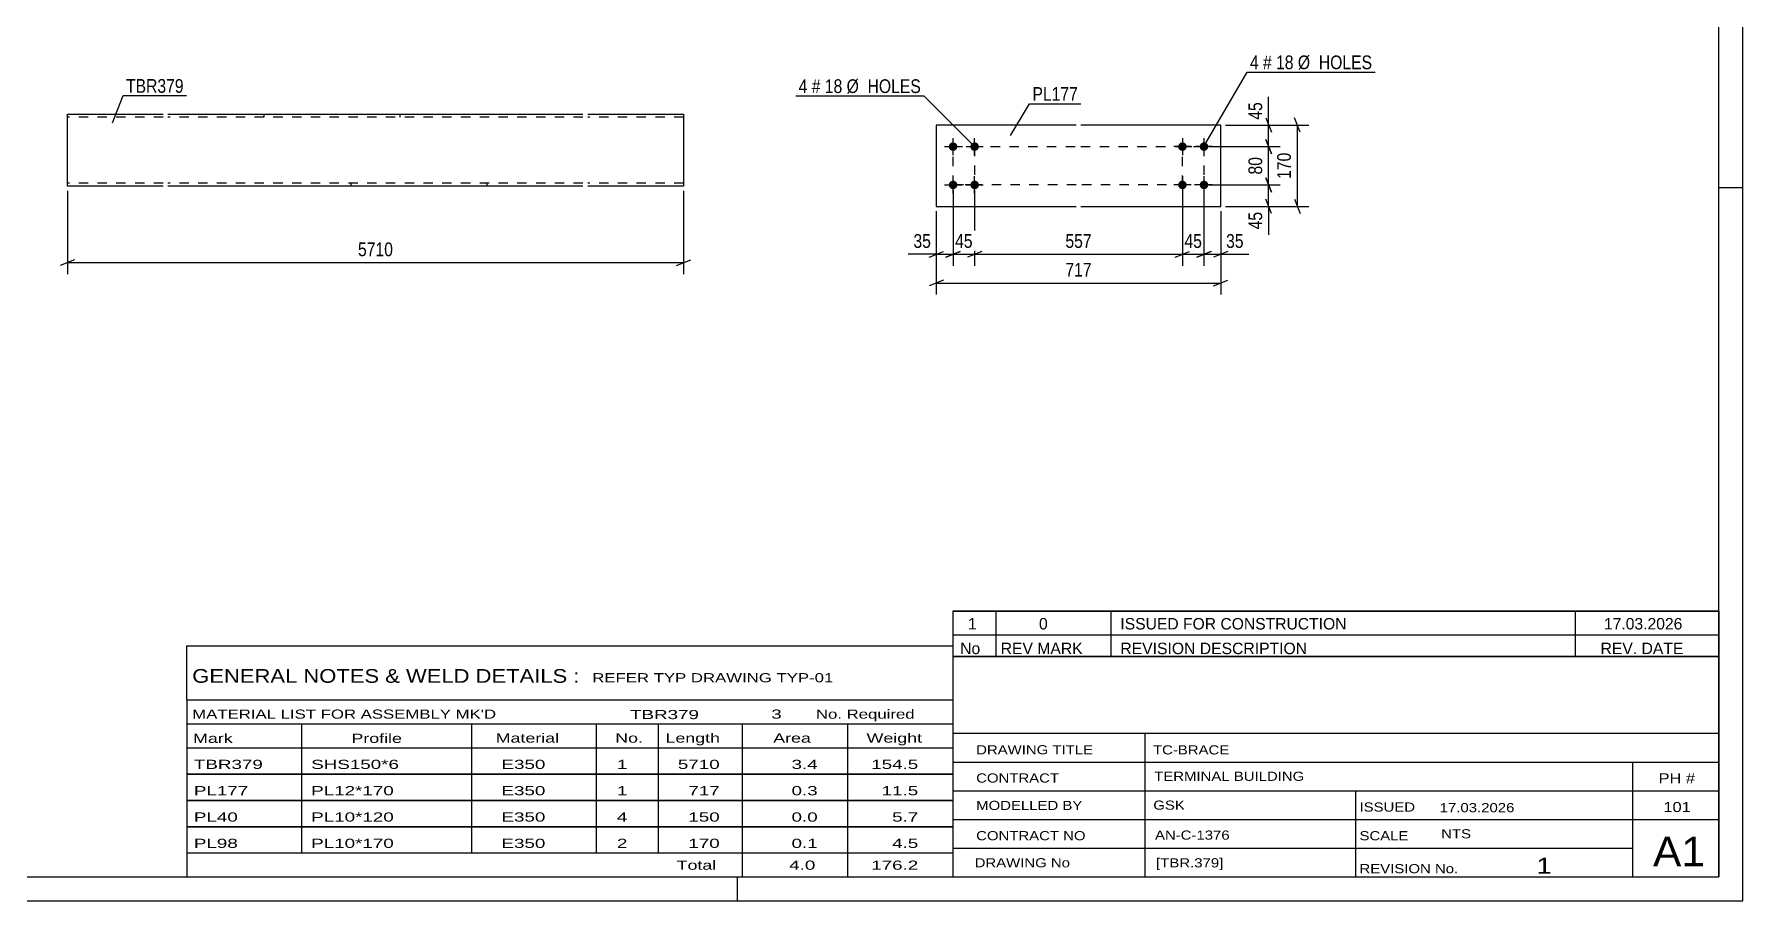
# Model space of a CAD drawing. Header units: millimetres. Extents: x 0 to 594, y 0 to 420.
# Drawn here: x 237.1 to 594, y 0 to 181.1 of the extents above; entities that cross this region are included whole.
import ezdxf

# ---------------------------------------------------------------- set-up
doc = ezdxf.new("R2010")
doc.units = ezdxf.units.MM
doc.linetypes.add('DXK_LINE_DOT2', pattern=[3.9198, 1.9599, -1.9599])
doc.styles.add('Arial Narrow', font='ARIALN.TTF', dxfattribs={"height": 0.2})

# ---------------------------------------------------------------- blocks, each defined once
blk = doc.blocks.new('Unknown-580570663-1132')
at = {"color": 5, "linetype": 'Continuous'}
for p, q in [((594, 0), (594, 420)), ((589, 5), (589, 415)), ((594, 149), (589, 149)), ((5, 5), (589, 5)), ((384, 0), (384, 5)), ((0, 0), (594, 0))]:
    blk.add_line(p, q, dxfattribs=at)
blk = doc.blocks.new('Part-580570663-5185 - 5184')
at = {"color": 2, "linetype": 'Continuous'}
for p, q in [((454.76, 162.08), (425.56, 162.08)), ((425.56, 162.08), (425.56, 145.08)), ((484.96, 162.08), (455.76, 162.08)), ((484.96, 145.08), (484.96, 162.08)), ((425.56, 145.08), (454.76, 145.08)), ((455.76, 145.08), (484.96, 145.08))]:
    blk.add_line(p, q, dxfattribs=at)
blk = doc.blocks.new('Bolt-580570663-5186 - 5184')
at = {"linetype": 'Continuous'}
for points in [[(476.96, 156.68, -1), (476.96, 158.48, -1)], [(481.46, 156.68, -1), (481.46, 158.48, -1)], [(476.96, 148.68, -1), (476.96, 150.48, -1)], [(481.46, 148.68, -1), (481.46, 150.48, -1)]]:
    blk.add_hatch(color=1, dxfattribs=at).paths.add_polyline_path(points)
at = {"color": 1, "linetype": 'Continuous'}
for p, q in [((478.76, 157.58), (475.16, 157.58)), ((476.96, 159.38), (476.96, 155.78)), ((483.26, 157.58), (479.66, 157.58)), ((481.46, 159.38), (481.46, 155.78)), ((476.96, 151.38), (476.96, 147.78)), ((481.46, 151.38), (481.46, 147.78)), ((478.76, 149.58), (475.16, 149.58)), ((483.26, 149.58), (479.66, 149.58))]:
    blk.add_line(p, q, dxfattribs=at)
blk = doc.blocks.new('Bolt-580570663-5187 - 5184')
at = {"linetype": 'Continuous'}
for points in [[(429.06, 158.48, -1), (429.06, 156.68, -1)], [(433.56, 158.48, -1), (433.56, 156.68, -1)], [(429.06, 150.48, -1), (429.06, 148.68, -1)], [(433.56, 150.48, -1), (433.56, 148.68, -1)]]:
    blk.add_hatch(color=1, dxfattribs=at).paths.add_polyline_path(points)
at = {"color": 1, "linetype": 'Continuous'}
for p, q in [((427.26, 157.58), (430.86, 157.58)), ((429.06, 155.78), (429.06, 159.38)), ((431.76, 157.58), (435.36, 157.58)), ((433.56, 155.78), (433.56, 159.38)), ((429.06, 147.78), (429.06, 151.38)), ((433.56, 147.78), (433.56, 151.38)), ((427.26, 149.58), (430.86, 149.58)), ((431.76, 149.58), (435.36, 149.58))]:
    blk.add_line(p, q, dxfattribs=at)
blk = doc.blocks.new('Part-580570663-2494 - 2487')
at = {"color": 2, "linetype": 'Continuous'}
for p, q in [((244.09, 150.54), (244.09, 164.34)), ((244.09, 164.34), (264.09, 164.34)), ((265.09, 164.34), (351.76, 164.34)), ((352.76, 164.34), (372.76, 164.34)), ((372.76, 164.34), (372.76, 149.34)), ((244.09, 149.69), (244.09, 150.54)), ((244.09, 149.43), (244.09, 149.69)), ((244.09, 149.34), (244.09, 149.43)), ((264.09, 149.34), (244.09, 149.34)), ((351.76, 149.34), (265.09, 149.34)), ((372.76, 149.34), (352.76, 149.34))]:
    blk.add_line(p, q, dxfattribs=at)
at = {"color": 7, "linetype": 'DXK_LINE_DOT2'}
for p, q in [((285.09, 164.34), (285.09, 163.74)), ((313.5, 164.34), (313.5, 163.74)), ((264.09, 163.74), (244.09, 163.74)), ((351.76, 163.74), (265.09, 163.74)), ((372.76, 163.74), (352.76, 163.74)), ((244.09, 150.08), (244.09, 150.54)), ((244.09, 149.69), (244.09, 150.31)), ((244.09, 149.94), (244.09, 149.99)), ((244.09, 149.94), (244.09, 149.99)), ((264.09, 149.94), (244.09, 149.94)), ((351.76, 149.94), (265.09, 149.94)), ((303.35, 149.34), (303.35, 149.94)), ((331.76, 149.34), (331.76, 149.94)), ((372.76, 149.94), (352.76, 149.94)), ((372.76, 149.94), (372.76, 149.99)), ((244.09, 149.34), (244.09, 149.34))]:
    blk.add_line(p, q, dxfattribs=at)
blk = doc.blocks.new('Rectangle-580570663-5358 - 5184')
at = {"color": 1, "linetype": 'DXK_LINE_DOT2'}
for p, q in [((429.06, 157.58), (433.56, 157.58)), ((429.06, 149.58), (429.06, 157.58)), ((433.56, 157.58), (433.56, 149.58)), ((433.56, 149.58), (429.06, 149.58))]:
    blk.add_line(p, q, dxfattribs=at)
blk = doc.blocks.new('Rectangle-580570663-5368 - 5184')
at = {"color": 1, "linetype": 'DXK_LINE_DOT2'}
for p, q in [((476.96, 157.58), (481.46, 157.58)), ((476.96, 149.58), (476.96, 157.58)), ((481.46, 157.58), (481.46, 149.58)), ((481.46, 149.58), (476.96, 149.58))]:
    blk.add_line(p, q, dxfattribs=at)
blk = doc.blocks.new('Rectangle-580570663-5378 - 5184')
at = {"color": 1, "linetype": 'DXK_LINE_DOT2'}
for p, q in [((429.06, 157.58), (454.76, 157.58)), ((429.06, 149.58), (429.06, 157.58)), ((455.76, 157.58), (481.46, 157.58)), ((481.46, 157.58), (481.46, 149.58)), ((454.76, 149.58), (429.06, 149.58)), ((481.46, 149.58), (455.76, 149.58))]:
    blk.add_line(p, q, dxfattribs=at)
blk = doc.blocks.new('StraightDimension-580570663-5193 - 5184')
at = {"color": 7, "linetype": 'Continuous'}
for p, q in [((476.96, 148.58), (476.96, 132.68)), ((481.46, 148.58), (481.46, 132.68)), ((475.46, 134.48), (478.46, 135.68)), ((482.96, 135.68), (479.96, 134.48)), ((476.96, 135.08), (481.46, 135.08))]:
    blk.add_line(p, q, dxfattribs=at)
at = {"color": 0}
blk.add_wipeout([(481.64, 135.83), (481.64, 140.03), (476.78, 140.03), (476.78, 135.83)], dxfattribs=at)
at = {"color": 3, "style": 'Arial Narrow'}
blk.add_text('45', height=2.863, dxfattribs=at).set_placement((477.38, 136.43))
blk = doc.blocks.new('StraightDimension-580570663-5192 - 5184')
at = {"color": 7, "linetype": 'Continuous'}
for p, q in [((481.46, 148.58), (481.46, 132.68)), ((484.96, 144.08), (484.96, 132.68)), ((479.96, 134.48), (482.96, 135.68)), ((486.46, 135.68), (483.46, 134.48)), ((481.46, 135.08), (484.96, 135.08))]:
    blk.add_line(p, q, dxfattribs=at)
at = {"color": 0}
blk.add_wipeout([(490.34, 135.83), (490.34, 140.03), (485.48, 140.03), (485.48, 135.83)], dxfattribs=at)
at = {"color": 7, "linetype": 'Continuous'}
blk.add_line((484.96, 135.08), (490.86, 135.08), dxfattribs=at)
blk.add_line((484.96, 135.08), (490.86, 135.08), dxfattribs=at)
at = {"color": 3, "style": 'Arial Narrow'}
blk.add_text('35', height=2.863, dxfattribs=at).set_placement((486.08, 136.43))
blk = doc.blocks.new('StraightDimension-580570663-5194 - 5184')
at = {"color": 7, "linetype": 'Continuous'}
for p, q in [((433.56, 148.58), (433.56, 132.68)), ((476.96, 148.58), (476.96, 132.68)), ((435.06, 135.68), (432.06, 134.48)), ((475.46, 134.48), (478.46, 135.68)), ((433.56, 135.08), (476.96, 135.08))]:
    blk.add_line(p, q, dxfattribs=at)
at = {"color": 0}
blk.add_wipeout([(458.6, 135.83), (458.6, 140.03), (451.92, 140.03), (451.92, 135.83)], dxfattribs=at)
at = {"color": 3, "style": 'Arial Narrow'}
blk.add_text('557', height=2.863, dxfattribs=at).set_placement((452.52, 136.43))
blk = doc.blocks.new('StraightDimension-580570663-5195 - 5184')
at = {"color": 7, "linetype": 'Continuous'}
for p, q in [((429.06, 148.58), (429.06, 132.68)), ((433.56, 148.58), (433.56, 132.68)), ((427.56, 134.48), (430.56, 135.68)), ((435.06, 135.68), (432.06, 134.48)), ((429.06, 135.08), (433.56, 135.08))]:
    blk.add_line(p, q, dxfattribs=at)
at = {"color": 0}
blk.add_wipeout([(433.74, 135.83), (433.74, 140.03), (428.88, 140.03), (428.88, 135.83)], dxfattribs=at)
at = {"color": 3, "style": 'Arial Narrow'}
blk.add_text('45', height=2.863, dxfattribs=at).set_placement((429.48, 136.43))
blk = doc.blocks.new('StraightDimension-580570663-5196 - 5184')
at = {"color": 7, "linetype": 'Continuous'}
for p, q in [((429.06, 148.58), (429.06, 132.68)), ((425.56, 144.08), (425.56, 132.68)), ((424.06, 134.48), (427.06, 135.68)), ((430.56, 135.68), (427.56, 134.48)), ((425.56, 135.08), (429.06, 135.08))]:
    blk.add_line(p, q, dxfattribs=at)
at = {"color": 0}
blk.add_wipeout([(425.03, 135.83), (425.03, 140.03), (420.18, 140.03), (420.18, 135.83)], dxfattribs=at)
at = {"color": 7, "linetype": 'Continuous'}
blk.add_line((425.56, 135.08), (419.65, 135.08), dxfattribs=at)
blk.add_line((425.56, 135.08), (419.65, 135.08), dxfattribs=at)
at = {"color": 3, "style": 'Arial Narrow'}
blk.add_text('35', height=2.863, dxfattribs=at).set_placement((420.78, 136.43))
blk = doc.blocks.new('StraightDimension-580570663-5212 - 5184')
at = {"color": 7, "linetype": 'Continuous'}
for p, q in [((425.56, 144.08), (425.56, 126.68)), ((484.96, 144.08), (484.96, 126.68)), ((427.06, 129.68), (424.06, 128.48)), ((425.56, 129.08), (484.96, 129.08)), ((483.46, 128.48), (486.46, 129.68))]:
    blk.add_line(p, q, dxfattribs=at)
at = {"color": 0}
blk.add_wipeout([(458.6, 129.83), (458.6, 134.03), (451.92, 134.03), (451.92, 129.83)], dxfattribs=at)
at = {"color": 3, "style": 'Arial Narrow'}
blk.add_text('717', height=2.863, dxfattribs=at).set_placement((452.52, 130.43))
blk = doc.blocks.new('StraightDimension-580570663-5232 - 5184')
at = {"color": 7, "linetype": 'Continuous'}
for p, q in [((485.96, 162.08), (503.36, 162.08)), ((501.56, 160.58), (500.36, 163.58)), ((500.96, 145.08), (500.96, 162.08)), ((500.36, 146.58), (501.56, 143.58)), ((485.96, 145.08), (503.36, 145.08))]:
    blk.add_line(p, q, dxfattribs=at)
at = {"color": 0}
blk.add_wipeout([(500.21, 156.92), (496.01, 156.92), (496.01, 150.23), (500.21, 150.23)], dxfattribs=at)
at = {"color": 3, "style": 'Arial Narrow'}
blk.add_text('170', height=2.863, rotation=90.0002, dxfattribs=at).set_placement((499.61, 150.83))
blk = doc.blocks.new('StraightDimension-580570663-5334 - 5184')
at = {"color": 7, "linetype": 'Continuous'}
for p, q in [((485.96, 162.08), (497.36, 162.08)), ((494.36, 163.58), (495.56, 160.58)), ((494.96, 157.58), (494.96, 162.08)), ((482.46, 157.58), (497.36, 157.58)), ((495.56, 156.08), (494.36, 159.08))]:
    blk.add_line(p, q, dxfattribs=at)
at = {"color": 0}
blk.add_wipeout([(494.21, 167.46), (490.01, 167.46), (490.01, 162.6), (494.21, 162.6)], dxfattribs=at)
at = {"color": 7, "linetype": 'Continuous'}
blk.add_line((494.96, 162.08), (494.96, 167.98), dxfattribs=at)
blk.add_line((494.96, 162.08), (494.96, 167.98), dxfattribs=at)
at = {"color": 3, "style": 'Arial Narrow'}
blk.add_text('45', height=2.863, rotation=90.0002, dxfattribs=at).set_placement((493.61, 163.2))
blk = doc.blocks.new('StraightDimension-580570663-5335 - 5184')
at = {"color": 7, "linetype": 'Continuous'}
for p, q in [((482.46, 157.58), (497.36, 157.58)), ((494.36, 159.08), (495.56, 156.08)), ((494.96, 149.58), (494.96, 157.58)), ((495.56, 148.08), (494.36, 151.08)), ((482.46, 149.58), (497.36, 149.58))]:
    blk.add_line(p, q, dxfattribs=at)
at = {"color": 0}
blk.add_wipeout([(494.21, 156), (490.01, 156), (490.01, 151.15), (494.21, 151.15)], dxfattribs=at)
at = {"color": 3, "style": 'Arial Narrow'}
blk.add_text('80', height=2.863, rotation=90.0002, dxfattribs=at).set_placement((493.61, 151.75))
blk = doc.blocks.new('StraightDimension-580570663-5336 - 5184')
at = {"color": 7, "linetype": 'Continuous'}
for p, q in [((494.36, 151.08), (495.56, 148.08)), ((482.46, 149.58), (497.36, 149.58)), ((495.56, 143.58), (494.36, 146.58)), ((494.96, 145.08), (494.96, 149.58)), ((485.96, 145.08), (497.36, 145.08))]:
    blk.add_line(p, q, dxfattribs=at)
at = {"color": 0}
blk.add_wipeout([(494.21, 144.55), (490.01, 144.55), (490.01, 139.69), (494.21, 139.69)], dxfattribs=at)
at = {"color": 7, "linetype": 'Continuous'}
blk.add_line((494.96, 145.08), (494.96, 139.17), dxfattribs=at)
blk.add_line((494.96, 145.08), (494.96, 139.17), dxfattribs=at)
at = {"color": 3, "style": 'Arial Narrow'}
blk.add_text('45', height=2.863, rotation=90.0002, dxfattribs=at).set_placement((493.61, 140.29))
blk = doc.blocks.new('StraightDimension-580570663-2501 - 2487')
at = {"color": 7, "linetype": 'Continuous'}
for p, q in [((244.09, 148.34), (244.09, 130.94)), ((372.76, 148.34), (372.76, 130.94)), ((245.59, 133.94), (242.59, 132.74)), ((244.09, 133.34), (372.76, 133.34)), ((371.26, 132.74), (374.26, 133.94))]:
    blk.add_line(p, q, dxfattribs=at)
at = {"color": 0}
blk.add_wipeout([(312.68, 134.09), (312.68, 138.29), (304.17, 138.29), (304.17, 134.09)], dxfattribs=at)
at = {"color": 3, "style": 'Arial Narrow'}
blk.add_text('5710', height=2.863, dxfattribs=at).set_placement((304.77, 134.69))
blk = doc.blocks.new('Unknown-580570663-6224')
at = {"color": 7, "linetype": 'Continuous'}
for p, q in [((429, 51.05), (429, 5)), ((429, 51.05), (589, 51.05)), ((589, 51), (589, 5)), ((429, 35), (589, 35)), ((469.14, 35), (469.14, 5)), ((429, 29), (589, 29)), ((571, 5.05), (571, 29.05)), ((429, 23), (589, 23)), ((513.14, 23), (513.14, 5)), ((429, 17), (589, 17)), ((429, 11), (571, 11)), ((429, 5), (589, 5))]:
    blk.add_line(p, q, dxfattribs=at)
at = {"color": 7, "style": 'Arial Narrow'}
for s, height, width, p in [('DRAWING TITLE', 1.9089, 1.425378, (433.88, 30.61)), ('TC-BRACE', 1.909, 1.425378, (470.81, 30.59)), ('CONTRACT', 1.909, 1.425378, (433.88, 24.71)), ('TERMINAL BUILDING', 1.9089, 1.425378, (471.06, 25.07)), ('MODELLED BY', 1.9089, 1.425378, (433.88, 18.98)), ('GSK', 1.909, 1.425378, (470.88, 19.04)), ('ISSUED', 1.909, 1.425378, (513.94, 18.64)), ('17.03.2026', 1.909, 1.425378, (530.69, 18.52)), ('CONTRACT NO', 1.9089, 1.425378, (433.88, 12.66)), ('AN-C-1376', 1.909, 1.425378, (471.23, 12.78)), ('SCALE', 1.909, 1.425378, (513.94, 12.65)), ('A1', 6.204, 1.25, (575.24, 7.2)), ('DRAWING No', 1.909, 1.425378, (433.56, 7)), ('[TBR.379]', 1.909, 1.425378, (471.46, 6.99)), ('REVISION No.', 1.9089, 1.425378, (513.94, 5.77)), ('1', 3.34, 1.5, (550.91, 5.68))]:
    blk.add_text(s, height=height, dxfattribs=dict(at, width=width)).set_placement(p)
at = {"color": 7, "linetype": 'Continuous', "style": 'Arial Narrow'}
for s, height, width, p in [('PH #', 2.1, 1.42538, (576.4, 24.55)), ('101', 2.1, 1.42538, (577.41, 18.55)), ('NTS', 1.909, 1.425378, (531, 13.05))]:
    blk.add_text(s, height=height, dxfattribs=dict(at, width=width)).set_placement(p)
blk = doc.blocks.new('Unknown-580570663-6225')
at = {"color": 7, "linetype": 'Continuous'}
for p, q in [((429, 60.55), (589, 60.55)), ((589, 60.55), (429, 60.55)), ((429, 60.55), (429, 55.55)), ((438, 60.55), (438, 55.55)), ((462, 60.55), (462, 55.55)), ((559, 60.55), (559, 55.55)), ((589, 60.55), (589, 55.55)), ((429, 55.55), (589, 55.55)), ((429, 55.55), (429, 51.05)), ((429, 55.55), (589, 55.55)), ((438, 55.55), (438, 51.05)), ((462, 55.55), (462, 51.05)), ((559, 55.55), (559, 51.05)), ((589, 55.55), (589, 51.05)), ((589, 51.05), (429, 51.05))]:
    blk.add_line(p, q, dxfattribs=at)
at = {"color": 7, "linetype": 'Continuous', "style": 'Arial Narrow'}
for s, height, width, p in [('1', 2.39, 1.196471, (432.16, 56.7)), ('0', 2.39, 1.196471, (447, 56.7)), ('ISSUED FOR CONSTRUCTION', 2.3861, 1.196471, (464, 56.7)), ('17.03.2026', 2.386, 1.196471, (565, 56.7)), ('No', 2.386, 1.2, (430.54, 51.55)), ('REV MARK', 2.386, 1.2, (439, 51.55)), ('REVISION DESCRIPTION', 2.3861, 1.2, (464, 51.55)), ('REV. DATE', 2.386, 1.2, (564.28, 51.55))]:
    blk.add_text(s, height=height, dxfattribs=dict(at, width=width)).set_placement(p)
blk = doc.blocks.new('Unknown-580570663-6226')
at = {"color": 7, "linetype": 'Continuous'}
for p, q in [((269, 53.25), (429, 53.25)), ((269, 42), (269, 53.25)), ((429, 53.25), (429, 42)), ((269, 42), (429, 42)), ((269, 42), (269, 37)), ((429, 42), (429, 37)), ((269, 37), (429, 37)), ((269, 37), (269, 32)), ((293, 37), (293, 32)), ((328.5, 37), (328.5, 32)), ((354.5, 37), (354.5, 32)), ((367.5, 37), (367.5, 32)), ((385, 37), (385, 32)), ((407, 37), (407, 32)), ((429, 37), (429, 32)), ((269, 32), (429, 32)), ((269, 31.95), (269, 26.55)), ((269, 31.95), (429, 31.95)), ((293, 32), (293, 26.5)), ((328.5, 32), (328.5, 26.5)), ((354.5, 32), (354.5, 26.5)), ((367.5, 32), (367.5, 26.5)), ((385, 32), (385, 26.5)), ((407, 32), (407, 26.5)), ((429, 31.95), (429, 26.55)), ((269, 26.55), (429, 26.55)), ((269, 26.45), (269, 21.05)), ((269, 26.45), (429, 26.45)), ((293, 26.5), (293, 21)), ((328.5, 26.5), (328.5, 21)), ((354.5, 26.5), (354.5, 21)), ((367.5, 26.5), (367.5, 21)), ((385, 26.5), (385, 21)), ((407, 26.5), (407, 21)), ((429, 26.45), (429, 21.05)), ((269, 21.05), (429, 21.05)), ((269, 20.95), (269, 15.55)), ((269, 20.95), (429, 20.95)), ((293, 21), (293, 15.5)), ((328.5, 21), (328.5, 15.5)), ((354.5, 21), (354.5, 15.5)), ((367.5, 21), (367.5, 15.5)), ((385, 21), (385, 15.5)), ((407, 21), (407, 15.5)), ((429, 20.95), (429, 15.55)), ((269, 15.55), (429, 15.55)), ((269, 15.45), (269, 10.05)), ((269, 15.45), (429, 15.45)), ((293, 15.5), (293, 10)), ((328.5, 15.5), (328.5, 10)), ((354.5, 15.5), (354.5, 10)), ((367.5, 15.5), (367.5, 10)), ((385, 15.5), (385, 10)), ((407, 15.5), (407, 10)), ((429, 15.45), (429, 10.05)), ((269, 10.05), (429, 10.05)), ((269, 10), (429, 10)), ((269, 10), (269, 5)), ((385, 10), (385, 5)), ((407, 10), (407, 5)), ((429, 10), (429, 5)), ((269, 5), (429, 5))]:
    blk.add_line(p, q, dxfattribs=at)
at = {"color": 7, "style": 'Arial Narrow'}
for s, height, width, p in [('GENERAL NOTES & WELD DETAILS :', 2.8633, 1.4, (270.15, 45.56)), ('REFER TYP DRAWING TYP-01', 1.9089, 1.6, (353.7, 45.66)), ("MATERIAL LIST FOR ASSEMBLY MK'D", 1.9089, 1.6, (270.15, 38.06)), ('TBR379', 1.909, 1.794707, (361.59, 37.97)), ('3', 1.91, 1.794707, (391.08, 38.06)), ('No. Required', 1.9089, 1.6, (400.41, 38.06)), ('Mark', 1.909, 1.7, (270.34, 33)), ('Profile', 1.909, 1.7, (303.41, 33)), ('Material', 1.909, 1.7, (333.54, 33.06)), ('No.', 1.909, 1.7, (358.5, 33.06)), ('Length', 1.909, 1.7, (369, 33.06)), ('Area', 1.909, 1.7, (391.5, 33.06)), ('Weight', 1.909, 1.7, (411, 33.06))]:
    blk.add_text(s, height=height, dxfattribs=dict(at, width=width)).set_placement(p)
at = {"color": 7, "linetype": 'Continuous', "style": 'Arial Narrow'}
for s, height, width, p in [('TBR379', 1.909, 1.794707, (270.5, 27.56)), ('SHS150*6', 1.909, 1.794707, (295, 27.56)), ('E350', 1.909, 1.794707, (334.74, 27.56)), ('1', 1.91, 1.794707, (358.86, 27.56)), ('5710', 1.909, 1.794707, (371.58, 27.56)), ('3.4', 1.909, 1.794707, (395.32, 27.56)), ('154.5', 1.909, 1.794707, (411.96, 27.56)), ('PL177', 1.909, 1.794707, (270.5, 22.06)), ('PL12*170', 1.909, 1.794707, (295, 22.06)), ('E350', 1.909, 1.794707, (334.74, 22.06)), ('1', 1.91, 1.794707, (358.86, 22.06)), ('717', 1.909, 1.794707, (373.77, 22.06)), ('0.3', 1.909, 1.794707, (395.32, 22.06)), ('11.5', 1.909, 1.794707, (414.14, 22.06)), ('PL40', 1.909, 1.794707, (270.5, 16.56)), ('PL10*120', 1.909, 1.794707, (295, 16.56)), ('E350', 1.909, 1.794707, (334.74, 16.56)), ('4', 1.91, 1.794707, (358.86, 16.56)), ('150', 1.909, 1.794707, (373.77, 16.56)), ('0.0', 1.909, 1.794707, (395.32, 16.56)), ('5.7', 1.909, 1.794707, (416.33, 16.56)), ('PL98', 1.909, 1.794707, (270.5, 11.06)), ('PL10*170', 1.909, 1.794707, (295, 11.06)), ('E350', 1.909, 1.794707, (334.74, 11.06)), ('2', 1.91, 1.794707, (358.86, 11.06)), ('170', 1.909, 1.794707, (373.77, 11.06)), ('0.1', 1.909, 1.794707, (395.32, 11.06)), ('4.5', 1.909, 1.794707, (416.33, 11.06)), ('Total', 1.909, 1.7, (371.33, 6.5)), ('4.0', 1.909, 1.794707, (394.83, 6.5)), ('176.2', 1.909, 1.794707, (411.96, 6.5))]:
    blk.add_text(s, height=height, dxfattribs=dict(at, width=width)).set_placement(p)
blk = doc.blocks.new('Mark-580570663-5239 - 5184')
at = {"color": 0}
blk.add_wipeout([(398.64, 168.78), (398.64, 171.78), (396.81, 171.78), (396.81, 168.78)], dxfattribs=at)
blk.add_wipeout([(398.64, 168.78), (398.64, 171.78), (396.81, 171.78), (396.81, 168.78)], dxfattribs=at)
blk.add_wipeout([(401.37, 168.78), (401.37, 171.78), (399.54, 171.78), (399.54, 168.78)], dxfattribs=at)
blk.add_wipeout([(401.37, 168.78), (401.37, 171.78), (399.54, 171.78), (399.54, 168.78)], dxfattribs=at)
at = {"color": 3, "style": 'Arial Narrow'}
blk.add_text('4', height=2.86, dxfattribs=at).set_placement((396.81, 168.78))
at = {"color": 0}
blk.add_wipeout([(405.92, 168.78), (405.92, 171.78), (402.27, 171.78), (402.27, 168.78)], dxfattribs=at)
blk.add_wipeout([(405.92, 168.78), (405.92, 171.78), (402.27, 171.78), (402.27, 168.78)], dxfattribs=at)
at = {"color": 3, "style": 'Arial Narrow'}
blk.add_text('#', height=2.86, dxfattribs=at).set_placement((399.54, 168.78))
at = {"color": 0}
blk.add_wipeout([(422.35, 168.78), (422.35, 171.78), (406.82, 171.78), (406.82, 168.78)], dxfattribs=at)
blk.add_wipeout([(422.35, 168.78), (422.35, 171.78), (406.82, 171.78), (406.82, 168.78)], dxfattribs=at)
at = {"color": 7, "linetype": 'Continuous'}
for p in [(396.21, 168.18), (433.56, 157.58)]:
    blk.add_line(p, (422.95, 168.18), dxfattribs=at)
at = {"color": 3, "style": 'Arial Narrow'}
for s, p in [('18', (402.27, 168.78)), ('Ø  HOLES', (406.82, 168.78))]:
    blk.add_text(s, height=2.863, dxfattribs=at).set_placement(p)
blk = doc.blocks.new('Mark-580570663-5235 - 5184')
at = {"color": 0}
blk.add_wipeout([(455.13, 167.15), (455.13, 170.15), (445.63, 170.15), (445.63, 167.15)], dxfattribs=at)
blk.add_wipeout([(455.13, 167.15), (455.13, 170.15), (445.63, 170.15), (445.63, 167.15)], dxfattribs=at)
at = {"color": 30, "linetype": 'Continuous'}
for p, q in [((441.07, 159.88), (445.03, 166.55)), ((445.03, 166.55), (455.73, 166.55))]:
    blk.add_line(p, q, dxfattribs=at)
at = {"color": 3, "style": 'Arial Narrow'}
blk.add_text('PL177', height=2.863, dxfattribs=at).set_placement((445.63, 167.15))
blk = doc.blocks.new('Mark-580570663-5238 - 5184')
at = {"color": 0}
blk.add_wipeout([(492.89, 173.76), (492.89, 176.76), (491.06, 176.76), (491.06, 173.76)], dxfattribs=at)
blk.add_wipeout([(492.89, 173.76), (492.89, 176.76), (491.06, 176.76), (491.06, 173.76)], dxfattribs=at)
at = {"color": 7, "linetype": 'Continuous'}
blk.add_line((481.46, 157.58), (490.46, 173.16), dxfattribs=at)
at = {"color": 0}
blk.add_wipeout([(495.61, 173.76), (495.61, 176.76), (493.79, 176.76), (493.79, 173.76)], dxfattribs=at)
blk.add_wipeout([(495.61, 173.76), (495.61, 176.76), (493.79, 176.76), (493.79, 173.76)], dxfattribs=at)
at = {"color": 3, "style": 'Arial Narrow'}
blk.add_text('4', height=2.86, dxfattribs=at).set_placement((491.06, 173.76))
at = {"color": 0}
blk.add_wipeout([(500.17, 173.76), (500.17, 176.76), (496.51, 176.76), (496.51, 173.76)], dxfattribs=at)
blk.add_wipeout([(500.17, 173.76), (500.17, 176.76), (496.51, 176.76), (496.51, 173.76)], dxfattribs=at)
at = {"color": 3, "style": 'Arial Narrow'}
blk.add_text('#', height=2.86, dxfattribs=at).set_placement((493.79, 173.76))
at = {"color": 0}
blk.add_wipeout([(516.6, 173.76), (516.6, 176.76), (501.07, 176.76), (501.07, 173.76)], dxfattribs=at)
blk.add_wipeout([(516.6, 173.76), (516.6, 176.76), (501.07, 176.76), (501.07, 173.76)], dxfattribs=at)
at = {"color": 7, "linetype": 'Continuous'}
blk.add_line((490.46, 173.16), (517.2, 173.16), dxfattribs=at)
at = {"color": 3, "style": 'Arial Narrow'}
for s, p in [('18', (496.51, 173.76)), ('Ø  HOLES', (501.07, 173.76))]:
    blk.add_text(s, height=2.863, dxfattribs=at).set_placement(p)
blk = doc.blocks.new('Mark-580570663-2490 - 2487')
at = {"color": 0}
blk.add_wipeout([(268.38, 168.83), (268.38, 171.83), (256.32, 171.83), (256.32, 168.83)], dxfattribs=at)
blk.add_wipeout([(268.38, 168.83), (268.38, 171.83), (256.32, 171.83), (256.32, 168.83)], dxfattribs=at)
at = {"color": 30, "linetype": 'Continuous'}
for p, q in [((253.5, 162.58), (255.72, 168.23)), ((255.72, 168.23), (268.98, 168.23))]:
    blk.add_line(p, q, dxfattribs=at)
at = {"color": 3, "style": 'Arial Narrow'}
blk.add_text('TBR379', height=2.863, dxfattribs=at).set_placement((256.32, 168.83))

msp = doc.modelspace()

# ---------------------------------------------------------------- block references
for name in ['Unknown-580570663-1132', 'Part-580570663-2494 - 2487', 'Part-580570663-5185 - 5184', 'Bolt-580570663-5187 - 5184', 'Rectangle-580570663-5358 - 5184', 'Rectangle-580570663-5378 - 5184', 'Bolt-580570663-5186 - 5184', 'Rectangle-580570663-5368 - 5184', 'Unknown-580570663-6225', 'Unknown-580570663-6226', 'Unknown-580570663-6224']:
    msp.add_blockref(name, (0, 0))

# ---------------------------------------------------------------- next in the draw order: block references
for name in ['Mark-580570663-2490 - 2487', 'Mark-580570663-5239 - 5184', 'Mark-580570663-5235 - 5184', 'StraightDimension-580570663-2501 - 2487', 'StraightDimension-580570663-5193 - 5184']:
    msp.add_blockref(name, (0, 0))

# ---------------------------------------------------------------- next in the draw order: block references
msp.add_blockref('StraightDimension-580570663-5192 - 5184', (0, 0))

# ---------------------------------------------------------------- next in the draw order: block references
msp.add_blockref('StraightDimension-580570663-5194 - 5184', (0, 0))

# ---------------------------------------------------------------- next in the draw order: block references
msp.add_blockref('StraightDimension-580570663-5195 - 5184', (0, 0))

# ---------------------------------------------------------------- next in the draw order: block references
msp.add_blockref('StraightDimension-580570663-5196 - 5184', (0, 0))

# ---------------------------------------------------------------- next in the draw order: block references
msp.add_blockref('StraightDimension-580570663-5212 - 5184', (0, 0))

# ---------------------------------------------------------------- next in the draw order: block references
msp.add_blockref('StraightDimension-580570663-5232 - 5184', (0, 0))

# ---------------------------------------------------------------- next in the draw order: block references
msp.add_blockref('StraightDimension-580570663-5334 - 5184', (0, 0))

# ---------------------------------------------------------------- next in the draw order: block references
msp.add_blockref('StraightDimension-580570663-5335 - 5184', (0, 0))

# ---------------------------------------------------------------- next in the draw order: block references
for name in ['Mark-580570663-5238 - 5184', 'StraightDimension-580570663-5336 - 5184']:
    msp.add_blockref(name, (0, 0))

doc.saveas('drawing.dxf')
